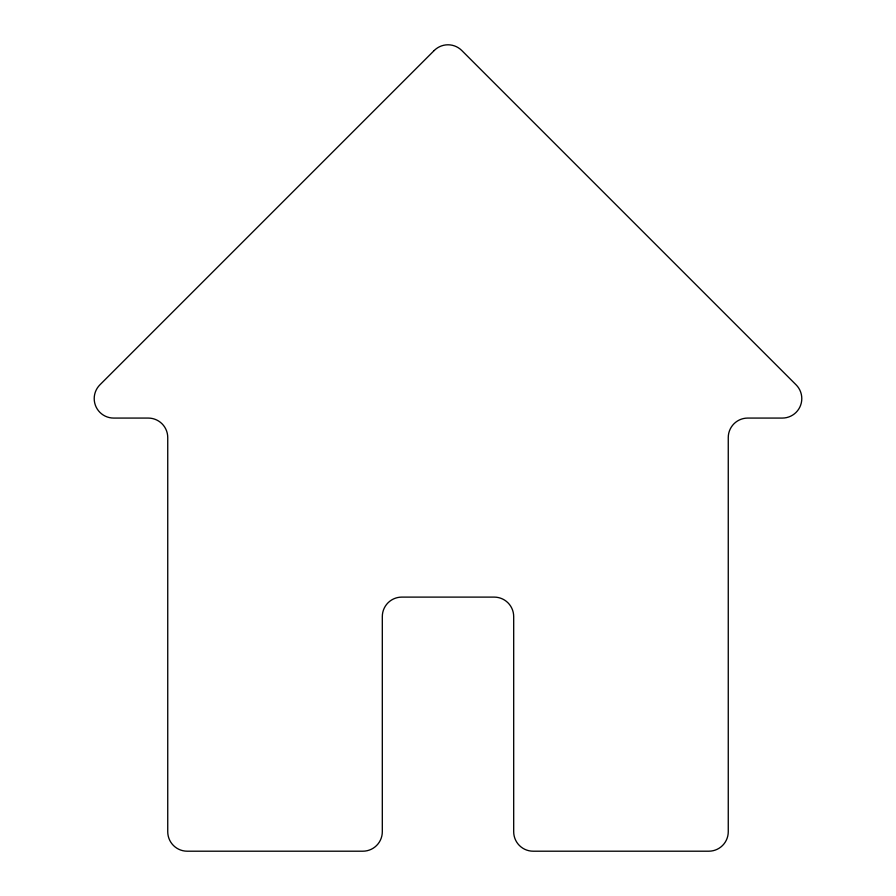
<?xml version="1.0" encoding="UTF-8"?>
<svg xmlns="http://www.w3.org/2000/svg" width="896" height="896" viewBox="0 0 896 896"><rect width="100%" height="100%" fill="white"/><g stroke="black" fill="none" stroke-linecap="round" stroke-linejoin="round"><path stroke-width="1.34" d="M434.224 50.501L99.915 384.821A19.477 19.477 0 0 0 113.691 418.074L148.266 418.074A19.477 19.477 0 0 1 167.742 437.55L167.742 831.723A19.477 19.477 0 0 0 187.219 851.2L362.835 851.2A19.477 19.477 0 0 0 382.312 831.723L382.312 616.582A19.477 19.477 0 0 1 401.789 597.106L494.211 597.106A19.477 19.477 0 0 1 513.688 616.582L513.688 831.723A19.477 19.477 0 0 0 533.165 851.2L708.781 851.2A19.477 19.477 0 0 0 728.258 831.723L728.258 437.55A19.477 19.477 0 0 1 747.734 418.074L782.309 418.074A19.477 19.477 0 0 0 796.085 384.821L461.776 50.501A19.477 19.477 0 0 0 434.224 50.501"/></g></svg>
